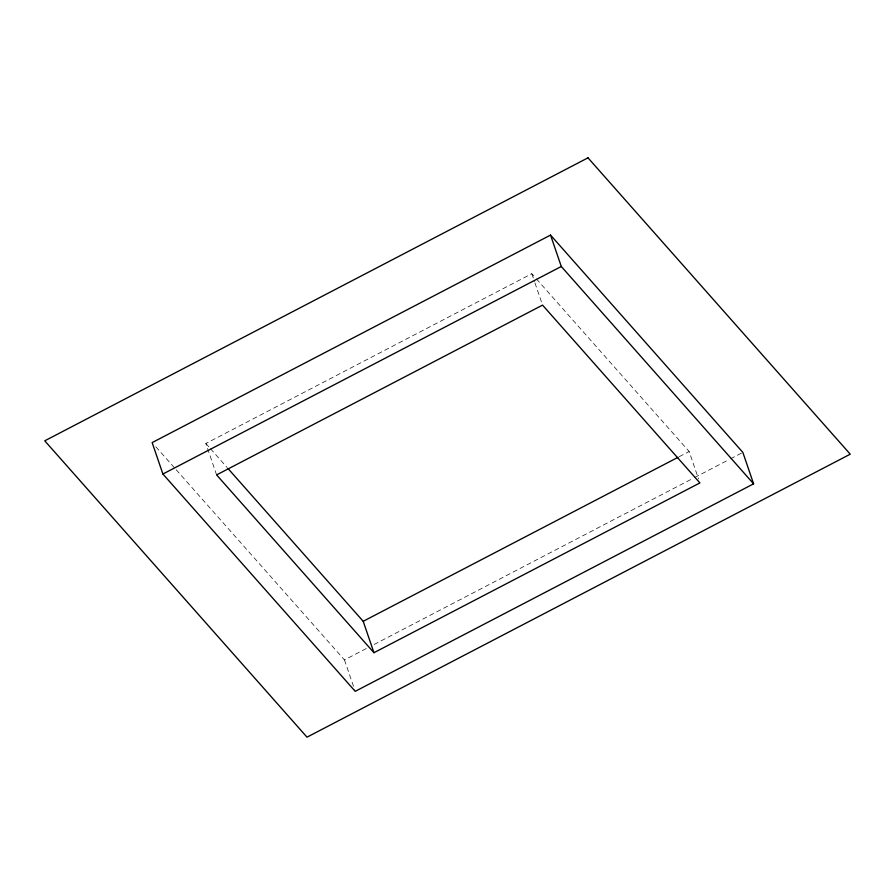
<?xml version="1.0" encoding="UTF-8"?>
<svg xmlns="http://www.w3.org/2000/svg" width="895" height="895" viewBox="0 0 895 895"><rect width="100%" height="100%" fill="white"/><g stroke="black" fill="none" stroke-linecap="round" stroke-linejoin="round"><path stroke-width="0.67" stroke-dasharray="4.47 3.36" d="M216.601 474.909L205.85 443.495L531.798 273.702L535.501 277.886M679.238 456.674L689.15 451.505L698.559 478.993M176.192 469.763L344.463 659.917L366.737 648.316M374.166 644.456L693.356 478.176M694.598 477.538L729.246 459.493M730.477 458.844L741.608 453.038M536.429 278.927L689.15 451.505M205.85 443.495L209.553 447.679M210.482 448.719L227.14 467.548M155.853 446.784L175.263 468.723M531.798 273.702L534.483 281.556M534.93 282.865L542.101 303.808M344.463 659.917L354.778 690.023"/><path stroke-width="1.34" d="M550.537 235.083L152.15 442.6L162.901 474.014L355.225 691.332L753.601 483.815L742.85 452.4L550.537 235.083L561.288 266.486L753.601 483.815M162.901 474.014L561.288 266.486M228.068 468.6L363.202 621.298L677.996 457.323M373.953 652.712L699.901 482.92L542.549 305.117L216.601 474.909L373.953 652.712L363.202 621.298M587.993 157.833L44.75 440.821L307.007 737.167L850.25 454.179L587.993 157.833"/></g></svg>
